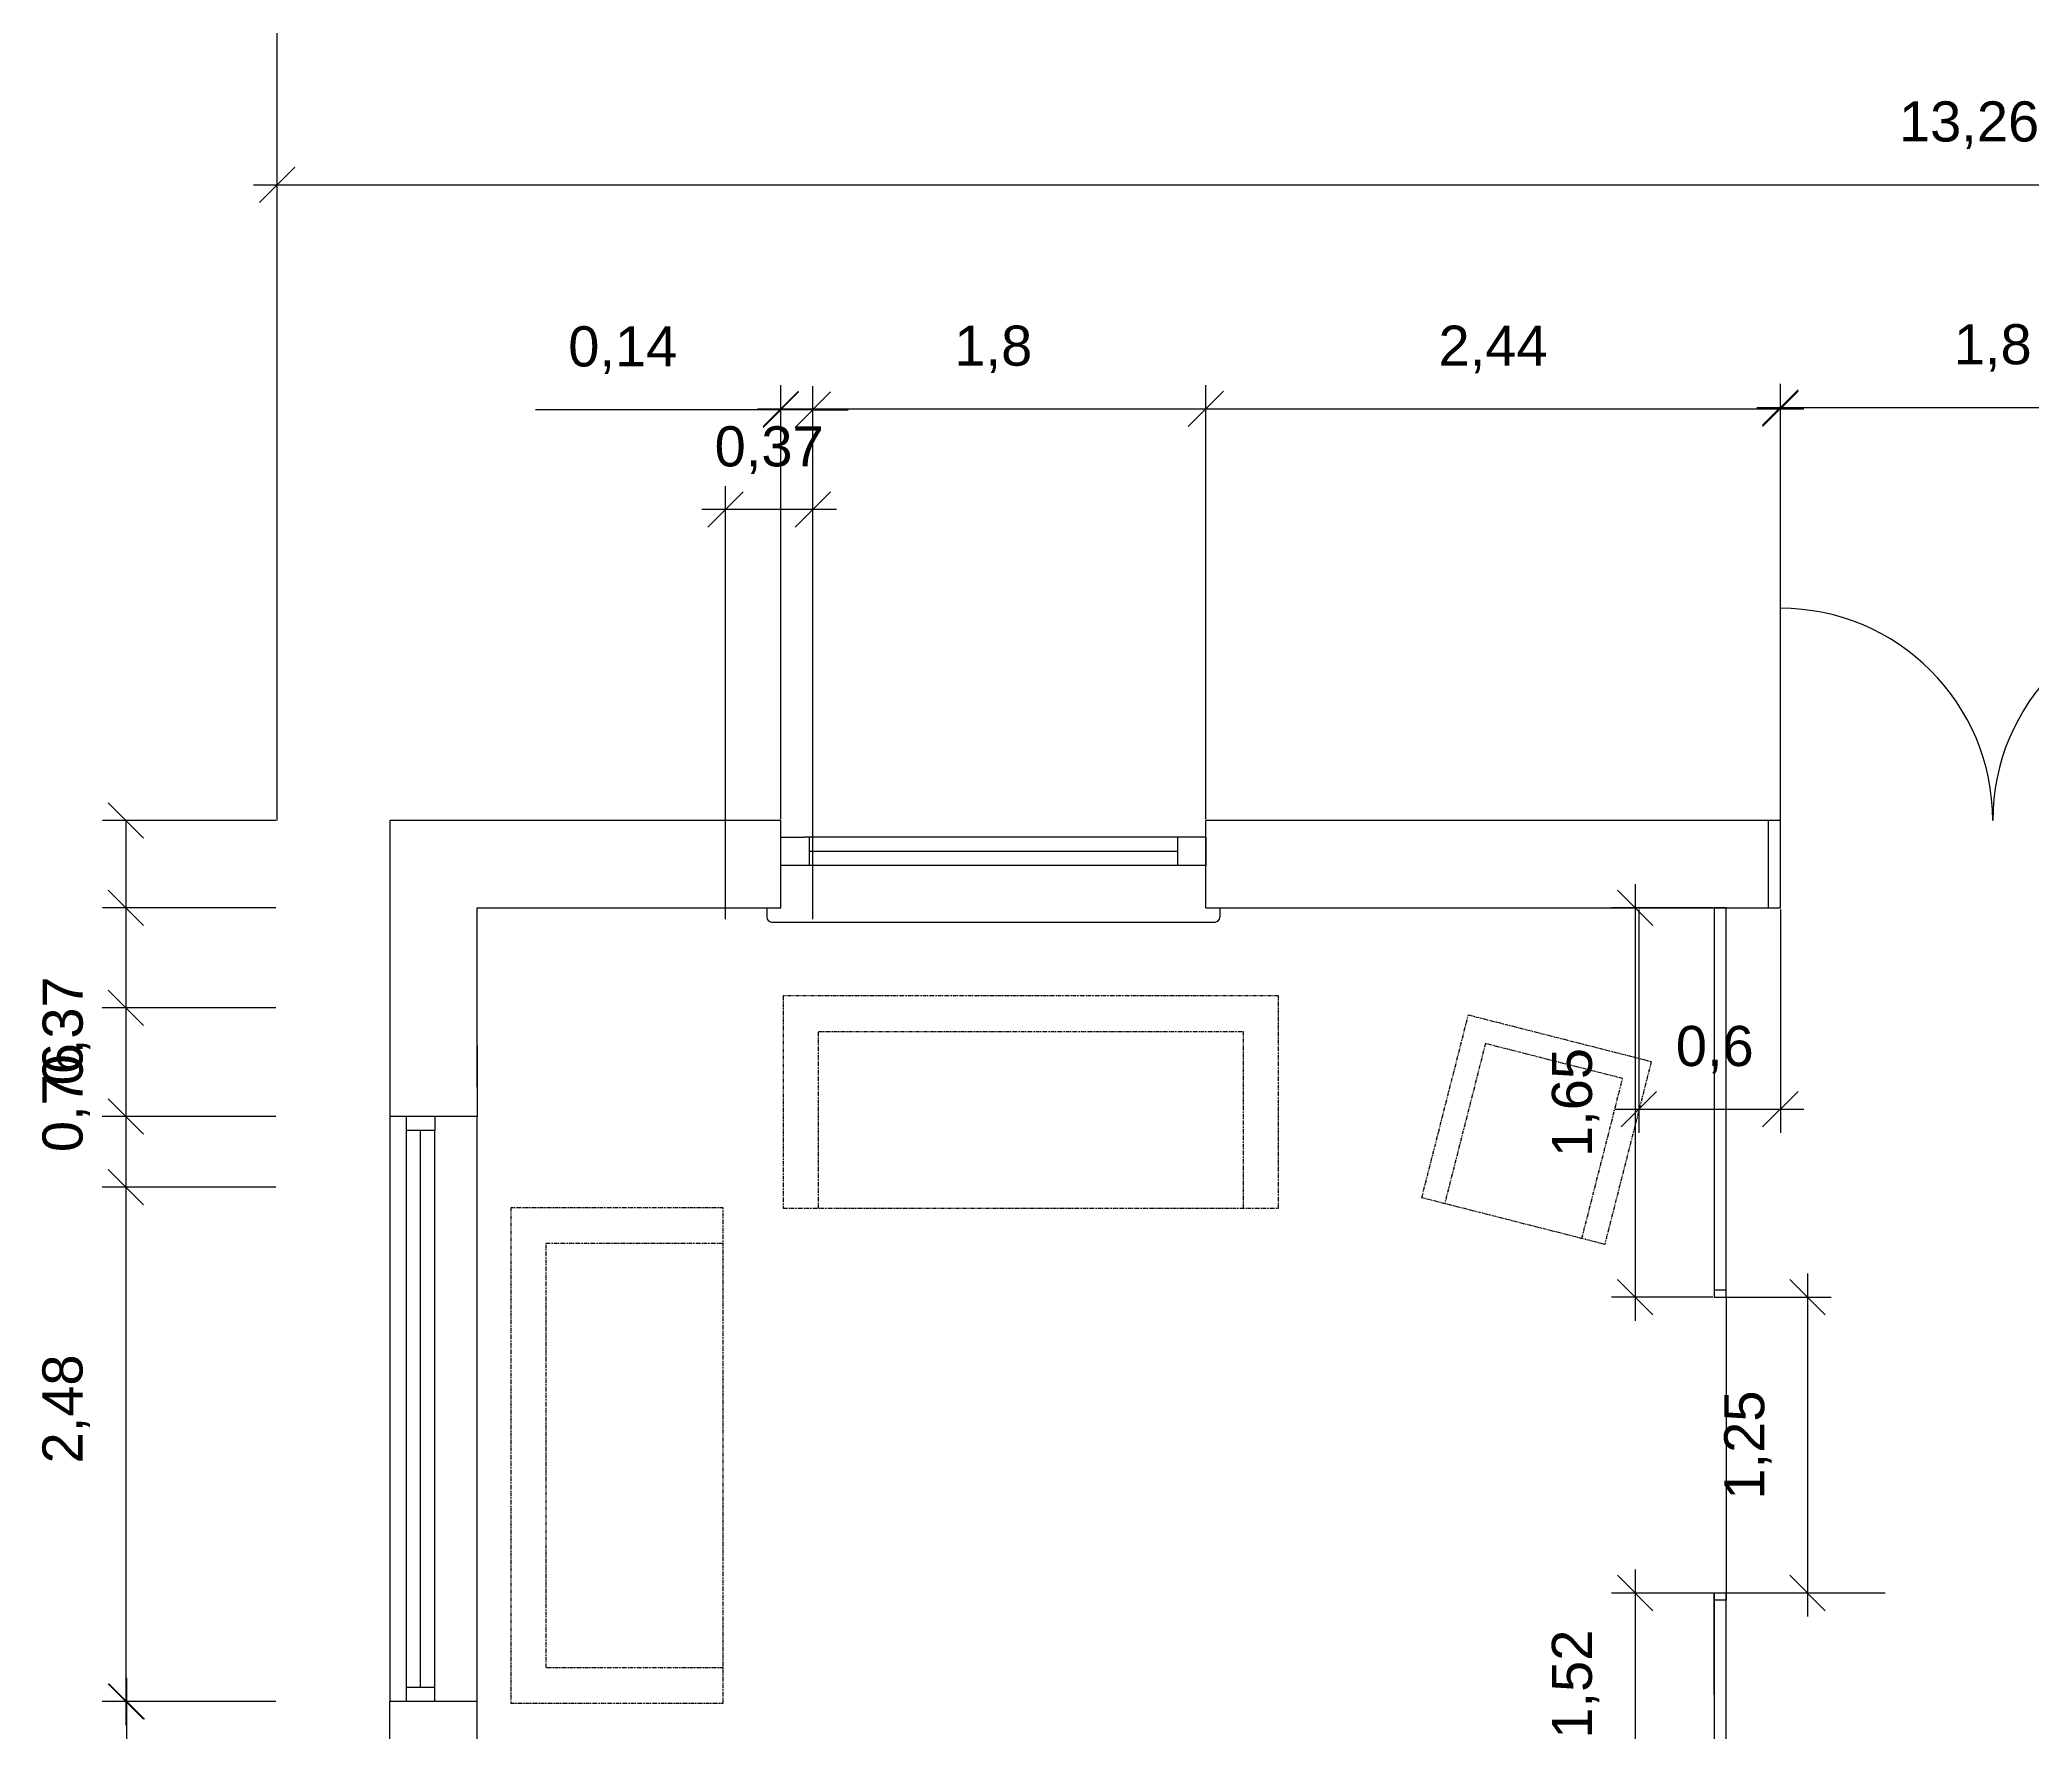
# Model space of a CAD drawing. Header units: millimetres. Extents: x -50011 to 90899, y -58634 to 500399.
# Drawn here: x 2393 to 10836, y 85954 to 93128 of the extents above; entities that cross this region are included whole.
import ezdxf

# ---------------------------------------------------------------- set-up
doc = ezdxf.new("R2010")
doc.units = ezdxf.units.MM
doc.linetypes.add('PHANTOM2', pattern=[31.75, 15.875, -3.175, 3.175, -3.175, 3.175, -3.175])
doc.layers.get('0').update_dxf_attribs({"color": 1})
for name, color, linetype in [('Grundritningar', 1, 'Continuous'), ('Mått', 4, 'Continuous'), ('Möbler', 4, 'PHANTOM2'), ('Rumsavdelare', 3, 'FENCELINE1')]:
    doc.layers.add(name, color=color, linetype=linetype)
doc.styles.get("Standard").update_dxf_attribs({"font": 'Arial.ttf', "height": 170})
doc.linetypes.add('FENCELINE1', pattern='A,6.35,-2.54,[133,ltypeshp.shx,S=2.54,R=0,X=-2.54,Y=0],-2.54,25.4', length=36.83)
doc.dimstyles.new('Egen dimension', dxfattribs={"dimscale": 10, "dimtxt": 2.5, "dimasz": 15, "dimexe": 10, "dimexo": 0.625, "dimgap": 15, "dimtad": 1, "dimlfac": 0.001, "dimtxsty": 'Standard', "dimblk": 'OBLIQUE', "dimblk1": 'OBLIQUE', "dimblk2": 'OBLIQUE', "dimcen": 20, "dimdle": 10, "dimadec": 0, "dimazin": 0, "dimtfac": 1, "dimtmove": 0, "dimatfit": 3, "dimldrblk": 'OPEN90', "dimfxl": 1, "dimarcsym": 0})
doc.dimstyles.new('ISO-25', dxfattribs={"dimscale": 10, "dimtxt": 2.5, "dimasz": 15, "dimexe": 10, "dimexo": 0.625, "dimgap": 15, "dimtad": 1, "dimlfac": 0.001, "dimtxsty": 'Standard', "dimblk": 'OBLIQUE', "dimblk1": 'OBLIQUE', "dimblk2": 'OBLIQUE', "dimcen": 20, "dimdle": 10, "dimadec": 0, "dimazin": 0, "dimtfac": 1, "dimtmove": 0, "dimatfit": 3, "dimldrblk": 'OPEN90', "dimfxl": 1, "dimarcsym": 0})

# ---------------------------------------------------------------- blocks, each defined once
blk = doc.blocks.new('_Oblique')
at = {"color": 0, "linetype": 'ByBlock', "lineweight": -2}
blk.add_line((-0.5, -0.5), (0.5, 0.5), dxfattribs=at)
blk = doc.blocks.new('*D436')
at = {"layer": 'Defpoints', "color": 0, "transparency": 16777216}
for p in [(5298.2, 91136.3), (5298.2, 89393.9), (5668.2, 89393.9)]:
    blk.add_point(p, dxfattribs=at)
at = {"layer": 'Mått', "color": 0, "lineweight": -2, "transparency": 16777216}
for p, q in [((5298.2, 89400.2), (5298.2, 91236.3)), ((5668.2, 89400.2), (5668.2, 91236.3)), ((5768.2, 91136.3), (5198.2, 91136.3))]:
    blk.add_line(p, q, dxfattribs=at)
at = {"layer": 'Mått', "color": 0, "lineweight": -2, "transparency": 16777216, "xscale": 150, "yscale": 150, "zscale": 150, "rotation": 180}
blk.add_blockref('_Oblique', (5298.2, 91136.3), dxfattribs=at)
at = {"layer": 'Mått', "color": 0, "lineweight": -2, "transparency": 16777216, "xscale": 150, "yscale": 150, "zscale": 150}
blk.add_blockref('_Oblique', (5668.2, 91136.3), dxfattribs=at)
at = {"layer": 'Mått', "color": 0, "transparency": 16777216, "insert": (5483.2, 91388.7), "char_height": 170, "attachment_point": 5}
blk.add_mtext('0,37', dxfattribs=at)
blk = doc.blocks.new('_Open90')
at = {"color": 0, "linetype": 'ByBlock', "lineweight": -2}
for p, q in [((0, 0), (-1, 0)), ((-0.5, 0.5), (0, 0)), ((0, 0), (-0.5, -0.5))]:
    blk.add_line(p, q, dxfattribs=at)
blk = doc.blocks.new('*D461')
at = {"layer": 'Defpoints', "color": 0, "transparency": 16777216}
for p in [(5533.2, 91560), (5533.2, 89818.2), (5668.5, 89393.9)]:
    blk.add_point(p, dxfattribs=at)
at = {"layer": 'Mått', "color": 0, "lineweight": -2, "transparency": 16777216}
for p, q in [((5533.2, 89824.4), (5533.2, 91660)), ((5668.5, 89400.2), (5668.5, 91660)), ((5533.2, 91560), (4492.6, 91560)), ((5668.5, 91560), (5533.2, 91560)), ((5668.5, 91560), (5818.5, 91560))]:
    blk.add_line(p, q, dxfattribs=at)
at = {"layer": 'Mått', "color": 0, "lineweight": -2, "transparency": 16777216, "xscale": 150, "yscale": 150, "zscale": 150}
blk.add_blockref('_Oblique', (5533.2, 91560), dxfattribs=at)
at = {"layer": 'Mått', "color": 0, "lineweight": -2, "transparency": 16777216, "xscale": 150, "yscale": 150, "zscale": 150, "rotation": 180}
blk.add_blockref('_Oblique', (5668.5, 91560), dxfattribs=at)
at = {"layer": 'Mått', "color": 0, "transparency": 16777216, "insert": (4862.9, 91812.4), "char_height": 170, "attachment_point": 5}
blk.add_mtext('0,14', dxfattribs=at)
blk = doc.blocks.new('*D462')
at = {"layer": 'Defpoints', "color": 0, "transparency": 16777216}
for p in [(7333.2, 91563.2), (5533.2, 89818.2), (7333.2, 89818.2)]:
    blk.add_point(p, dxfattribs=at)
at = {"layer": 'Mått', "color": 0, "lineweight": -2, "transparency": 16777216}
for p, q in [((5533.2, 89824.4), (5533.2, 91663.2)), ((7333.2, 89824.4), (7333.2, 91663.2)), ((5433.2, 91563.2), (7433.2, 91563.2))]:
    blk.add_line(p, q, dxfattribs=at)
at = {"layer": 'Mått', "color": 0, "lineweight": -2, "transparency": 16777216, "xscale": 150, "yscale": 150, "zscale": 150, "rotation": 180}
blk.add_blockref('_Oblique', (5533.2, 91563.2), dxfattribs=at)
at = {"layer": 'Mått', "color": 0, "lineweight": -2, "transparency": 16777216, "xscale": 150, "yscale": 150, "zscale": 150}
blk.add_blockref('_Oblique', (7333.2, 91563.2), dxfattribs=at)
at = {"layer": 'Mått', "color": 0, "transparency": 16777216, "insert": (6433.2, 91815.6), "char_height": 170, "attachment_point": 5}
blk.add_mtext('1,8', dxfattribs=at)
blk = doc.blocks.new('*D463')
at = {"layer": 'Defpoints', "color": 0, "transparency": 16777216}
for p in [(9768.5, 91563), (7333.2, 89818.2), (9768.5, 89818.2)]:
    blk.add_point(p, dxfattribs=at)
at = {"layer": 'Mått', "color": 0, "lineweight": -2, "transparency": 16777216}
for p, q in [((7333.2, 89824.4), (7333.2, 91663)), ((9768.5, 89824.4), (9768.5, 91663)), ((7233.2, 91563), (9868.5, 91563))]:
    blk.add_line(p, q, dxfattribs=at)
at = {"layer": 'Mått', "color": 0, "lineweight": -2, "transparency": 16777216, "xscale": 150, "yscale": 150, "zscale": 150, "rotation": 180}
blk.add_blockref('_Oblique', (7333.2, 91563), dxfattribs=at)
at = {"layer": 'Mått', "color": 0, "lineweight": -2, "transparency": 16777216, "xscale": 150, "yscale": 150, "zscale": 150}
blk.add_blockref('_Oblique', (9768.5, 91563), dxfattribs=at)
at = {"layer": 'Mått', "color": 0, "transparency": 16777216, "insert": (8550.9, 91815.4), "char_height": 170, "attachment_point": 5}
blk.add_mtext('2,44', dxfattribs=at)
blk = doc.blocks.new('*D464')
at = {"layer": 'Defpoints', "color": 0, "transparency": 16777216}
for p in [(11568.5, 91569.1), (9768.5, 89818.2), (11568.5, 89818.2)]:
    blk.add_point(p, dxfattribs=at)
at = {"layer": 'Mått', "color": 0, "lineweight": -2, "transparency": 16777216}
for p, q in [((9768.5, 89824.4), (9768.5, 91669.1)), ((11568.5, 89824.4), (11568.5, 91669.1)), ((9668.5, 91569.1), (11668.5, 91569.1))]:
    blk.add_line(p, q, dxfattribs=at)
at = {"layer": 'Mått', "color": 0, "lineweight": -2, "transparency": 16777216, "xscale": 150, "yscale": 150, "zscale": 150, "rotation": 180}
blk.add_blockref('_Oblique', (9768.5, 91569.1), dxfattribs=at)
at = {"layer": 'Mått', "color": 0, "lineweight": -2, "transparency": 16777216, "xscale": 150, "yscale": 150, "zscale": 150}
blk.add_blockref('_Oblique', (11568.5, 91569.1), dxfattribs=at)
at = {"layer": 'Mått', "color": 0, "transparency": 16777216, "insert": (10668.5, 91821.5), "char_height": 170, "attachment_point": 5}
blk.add_mtext('1,8', dxfattribs=at)
blk = doc.blocks.new('*D437')
at = {"layer": 'Defpoints', "color": 0, "transparency": 16777216}
for p in [(2757.4, 89818.2), (3398.2, 89818.2), (3398.2, 89448.2)]:
    blk.add_point(p, dxfattribs=at)
at = {"layer": 'Mått', "color": 0, "lineweight": -2, "transparency": 16777216}
for p, q in [((3392, 89818.2), (2657.4, 89818.2)), ((2757.4, 89818.2), (2757.4, 89348.2)), ((3392, 89448.2), (2657.4, 89448.2)), ((2757.4, 89448.2), (2757.4, 88555.2))]:
    blk.add_line(p, q, dxfattribs=at)
at = {"layer": 'Mått', "color": 0, "lineweight": -2, "transparency": 16777216, "xscale": 150, "yscale": 150, "zscale": 150}
for p, rotation in [((2757.4, 89818.2), 90), ((2757.4, 89448.2), 270)]:
    blk.add_blockref('_Oblique', p, dxfattribs=dict(at, rotation=rotation))
at = {"layer": 'Mått', "color": 0, "transparency": 16777216, "insert": (2505, 88926.7), "char_height": 170, "attachment_point": 5, "rotation": 90}
blk.add_mtext('0,37', dxfattribs=at)
blk = doc.blocks.new('*D471')
at = {"layer": 'Defpoints', "color": 0, "transparency": 16777216}
for p in [(9488.2, 89448.2), (9153.4, 87798.1), (9488.2, 87798.1)]:
    blk.add_point(p, dxfattribs=at)
at = {"layer": 'Mått', "color": 0, "lineweight": -2, "transparency": 16777216}
for p, q in [((9153.4, 89548.2), (9153.4, 87698.1)), ((9482, 89448.2), (9053.4, 89448.2)), ((9482, 87798.1), (9053.4, 87798.1))]:
    blk.add_line(p, q, dxfattribs=at)
at = {"layer": 'Mått', "color": 0, "lineweight": -2, "transparency": 16777216, "xscale": 150, "yscale": 150, "zscale": 150}
for p, rotation in [((9153.4, 89448.2), 90), ((9153.4, 87798.1), 270)]:
    blk.add_blockref('_Oblique', p, dxfattribs=dict(at, rotation=rotation))
at = {"layer": 'Mått', "color": 0, "transparency": 16777216, "insert": (8901, 88623.1), "char_height": 170, "attachment_point": 5, "rotation": 90}
blk.add_mtext('1,65', dxfattribs=at)
blk = doc.blocks.new('*D472')
at = {"layer": 'Defpoints', "color": 0, "transparency": 16777216}
for p in [(9488.2, 87798.1), (9883.6, 86543.8), (10218.5, 86543.8)]:
    blk.add_point(p, dxfattribs=at)
at = {"layer": 'Mått', "color": 0, "lineweight": -2, "transparency": 16777216}
for p, q in [((9883.6, 87898.1), (9883.6, 86443.8)), ((9494.5, 87798.1), (9983.6, 87798.1)), ((10212.2, 86543.8), (9783.6, 86543.8))]:
    blk.add_line(p, q, dxfattribs=at)
at = {"layer": 'Mått', "color": 0, "lineweight": -2, "transparency": 16777216, "xscale": 150, "yscale": 150, "zscale": 150}
for p, rotation in [((9883.6, 87798.1), 90), ((9883.6, 86543.8), 270)]:
    blk.add_blockref('_Oblique', p, dxfattribs=dict(at, rotation=rotation))
at = {"layer": 'Mått', "color": 0, "transparency": 16777216, "insert": (9631.2, 87170.9), "char_height": 170, "attachment_point": 5, "rotation": 90}
blk.add_mtext('1,25', dxfattribs=at)
blk = doc.blocks.new('*D473')
at = {"layer": 'Defpoints', "color": 0, "transparency": 16777216}
for p in [(10218.5, 86543.8), (9153.3, 85023.9), (9488.2, 85023.9)]:
    blk.add_point(p, dxfattribs=at)
at = {"layer": 'Mått', "color": 0, "lineweight": -2, "transparency": 16777216}
for p, q in [((9153.3, 86643.8), (9153.3, 84923.9)), ((10212.2, 86543.8), (9053.3, 86543.8)), ((9482, 85023.9), (9053.3, 85023.9))]:
    blk.add_line(p, q, dxfattribs=at)
at = {"layer": 'Mått', "color": 0, "lineweight": -2, "transparency": 16777216, "xscale": 150, "yscale": 150, "zscale": 150}
for p, rotation in [((9153.3, 86543.8), 90), ((9153.3, 85023.9), 270)]:
    blk.add_blockref('_Oblique', p, dxfattribs=dict(at, rotation=rotation))
at = {"layer": 'Mått', "color": 0, "transparency": 16777216, "insert": (8900.9, 86157.4), "char_height": 170, "attachment_point": 5, "rotation": 90}
blk.add_mtext('1,52', dxfattribs=at)
blk = doc.blocks.new('*D438')
at = {"layer": 'Defpoints', "color": 0, "transparency": 16777216}
for p in [(9168.5, 89448.2), (9768.5, 89448.2), (9768.5, 88594.5)]:
    blk.add_point(p, dxfattribs=at)
at = {"layer": 'Mått', "color": 0, "lineweight": -2, "transparency": 16777216}
for p, q in [((9168.5, 89441.9), (9168.5, 88494.5)), ((9768.5, 89441.9), (9768.5, 88494.5)), ((9068.5, 88594.5), (9868.5, 88594.5))]:
    blk.add_line(p, q, dxfattribs=at)
at = {"layer": 'Mått', "color": 0, "lineweight": -2, "transparency": 16777216, "xscale": 150, "yscale": 150, "zscale": 150, "rotation": 180}
blk.add_blockref('_Oblique', (9168.5, 88594.5), dxfattribs=at)
at = {"layer": 'Mått', "color": 0, "lineweight": -2, "transparency": 16777216, "xscale": 150, "yscale": 150, "zscale": 150}
blk.add_blockref('_Oblique', (9768.5, 88594.5), dxfattribs=at)
at = {"layer": 'Mått', "color": 0, "transparency": 16777216, "insert": (9490.6, 88846.9), "char_height": 170, "attachment_point": 5}
blk.add_mtext('0,6', dxfattribs=at)
blk = doc.blocks.new('*D440')
at = {"layer": 'Defpoints', "color": 0, "transparency": 16777216}
for p in [(16658.2, 92513.6), (3398.2, 89818.2), (16658.2, 89818.2)]:
    blk.add_point(p, dxfattribs=at)
at = {"layer": 'Mått', "color": 0, "lineweight": -2, "transparency": 16777216}
for p, q in [((3398.2, 89824.4), (3398.2, 92613.6)), ((16658.2, 89824.4), (16658.2, 92613.6)), ((3298.2, 92513.6), (16758.2, 92513.6))]:
    blk.add_line(p, q, dxfattribs=at)
at = {"layer": 'Mått', "color": 0, "lineweight": -2, "transparency": 16777216, "xscale": 150, "yscale": 150, "zscale": 150, "rotation": 180}
blk.add_blockref('_Oblique', (3398.2, 92513.6), dxfattribs=at)
at = {"layer": 'Mått', "color": 0, "lineweight": -2, "transparency": 16777216, "xscale": 150, "yscale": 150, "zscale": 150}
blk.add_blockref('_Oblique', (16658.2, 92513.6), dxfattribs=at)
at = {"layer": 'Mått', "color": 0, "transparency": 16777216, "insert": (10568.2, 92766), "char_height": 170, "attachment_point": 5}
blk.add_mtext('13,26', dxfattribs=at)
blk = doc.blocks.new('*D432')
at = {"layer": 'Defpoints', "color": 0, "ltscale": 100, "transparency": 16777216}
for p in [(3398.2, 89023.9), (2756.8, 88263.9), (3398.2, 88263.9)]:
    blk.add_point(p, dxfattribs=at)
at = {"layer": 'Mått', "color": 0, "lineweight": -2, "ltscale": 100, "transparency": 16777216}
for p, q in [((2756.8, 89123.9), (2756.8, 88163.9)), ((3392, 89023.9), (2656.8, 89023.9)), ((3392, 88263.9), (2656.8, 88263.9))]:
    blk.add_line(p, q, dxfattribs=at)
at = {"layer": 'Mått', "color": 0, "lineweight": -2, "ltscale": 100, "transparency": 16777216, "xscale": 150, "yscale": 150, "zscale": 150}
for p, rotation in [((2756.8, 89023.9), 90), ((2756.8, 88263.9), 270)]:
    blk.add_blockref('_Oblique', p, dxfattribs=dict(at, rotation=rotation))
at = {"layer": 'Mått', "color": 0, "ltscale": 100, "transparency": 16777216, "insert": (2504.4, 88643.9), "char_height": 170, "attachment_point": 5, "rotation": 90}
blk.add_mtext('0,76', dxfattribs=at)
blk = doc.blocks.new('*D433')
at = {"layer": 'Defpoints', "color": 0, "ltscale": 100, "transparency": 16777216}
for p in [(3398.2, 88563.9), (2756.5, 86083.9), (3398.2, 86083.9)]:
    blk.add_point(p, dxfattribs=at)
at = {"layer": 'Mått', "color": 0, "lineweight": -2, "ltscale": 100, "transparency": 16777216}
for p, q in [((2756.5, 88663.9), (2756.5, 85983.9)), ((3392, 88563.9), (2656.5, 88563.9)), ((3392, 86083.9), (2656.5, 86083.9))]:
    blk.add_line(p, q, dxfattribs=at)
at = {"layer": 'Mått', "color": 0, "lineweight": -2, "ltscale": 100, "transparency": 16777216, "xscale": 150, "yscale": 150, "zscale": 150}
for p, rotation in [((2756.5, 88563.9), 90), ((2756.5, 86083.9), 270)]:
    blk.add_blockref('_Oblique', p, dxfattribs=dict(at, rotation=rotation))
at = {"layer": 'Mått', "color": 0, "ltscale": 100, "transparency": 16777216, "insert": (2504.1, 87323.9), "char_height": 170, "attachment_point": 5, "rotation": 90}
blk.add_mtext('2,48', dxfattribs=at)
blk = doc.blocks.new('*D434')
at = {"layer": 'Defpoints', "color": 0, "ltscale": 100, "transparency": 16777216}
for p in [(3398.2, 86083.9), (2760.4, 84653.9), (3398.2, 84653.9)]:
    blk.add_point(p, dxfattribs=at)
at = {"layer": 'Mått', "color": 0, "lineweight": -2, "ltscale": 100, "transparency": 16777216}
for p, q in [((2760.4, 86183.9), (2760.4, 84553.9)), ((3392, 86083.9), (2660.4, 86083.9)), ((3392, 84653.9), (2660.4, 84653.9))]:
    blk.add_line(p, q, dxfattribs=at)
at = {"layer": 'Mått', "color": 0, "lineweight": -2, "ltscale": 100, "transparency": 16777216, "xscale": 150, "yscale": 150, "zscale": 150}
for p, rotation in [((2760.4, 86083.9), 90), ((2760.4, 84653.9), 270)]:
    blk.add_blockref('_Oblique', p, dxfattribs=dict(at, rotation=rotation))
at = {"layer": 'Mått', "color": 0, "ltscale": 100, "transparency": 16777216, "insert": (2508, 85368.9), "char_height": 170, "attachment_point": 5, "rotation": 90}
blk.add_mtext('1,43', dxfattribs=at)

msp = doc.modelspace()

# ---------------------------------------------------------------- linework, layer by layer
at = {"layer": 'Grundritningar'}
for p, q in [((9768.49, 89818.187), (9768.49, 90718.187)), ((5533.249, 89818.187), (3875.789, 89818.187)), ((5533.249, 89448.187), (5533.249, 89818.187)), ((9768.49, 89818.187), (7333.249, 89818.187)), ((7333.249, 89448.187), (7333.249, 89818.187)), ((9718.49, 89448.187), (9718.49, 89818.187)), ((9768.49, 89448.187), (9768.49, 89818.187)), ((5533.249, 89748.187), (5633.249, 89748.187)), ((7233.249, 89748.187), (5633.249, 89748.187)), ((5653.249, 89748.187), (5653.249, 89628.187)), ((5653.249, 89688.187), (7213.249, 89688.187)), ((7213.249, 89748.187), (7213.249, 89628.187)), ((7333.249, 89748.187), (7233.249, 89748.187)), ((7333.249, 89748.187), (7333.249, 89628.187)), ((7333.249, 89628.187), (5533.249, 89628.187)), ((4245.789, 88688.187), (4245.789, 89448.187)), ((4245.789, 89448.187), (5533.249, 89448.187)), ((5473.249, 89448.187), (5473.249, 89408.187)), ((7333.249, 89448.187), (9768.49, 89448.187)), ((7393.249, 89448.187), (7393.249, 89408.187)), ((9168.49, 89448.187), (9768.49, 89448.187)), ((9538.249, 89448.187), (9488.249, 89448.187)), ((9488.249, 89448.187), (9488.249, 87798.055)), ((9538.249, 87798.055), (9538.249, 89448.187)), ((5493.249, 89388.187), (7373.249, 89388.187)), ((3945.789, 88503.923), (3945.789, 88563.923)), ((3945.789, 86143.923), (3945.789, 88503.923)), ((4065.789, 88503.923), (3945.789, 88503.923)), ((4005.789, 86143.923), (4005.789, 88503.923)), ((4065.789, 88563.923), (4065.789, 88503.923)), ((4065.789, 86143.923), (4065.789, 88503.923)), ((4245.789, 86083.923), (4245.789, 88563.923)), ((9538.249, 87943.791), (9538.249, 87973.791)), ((9538.249, 87828.055), (9488.249, 87828.055)), ((9488.249, 87798.055), (9538.249, 87798.055)), ((9488.249, 86543.791), (9488.249, 85023.923)), ((9538.249, 85023.923), (9538.249, 86543.791)), ((9538.249, 86543.791), (9538.249, 86513.791)), ((9538.249, 86513.791), (9488.249, 86513.791)), ((3945.789, 86083.923), (3945.789, 86143.923)), ((4065.789, 86143.923), (3945.789, 86143.923)), ((4065.789, 86083.923), (4065.789, 86143.923)), ((9488.249, 86113.791), (9488.249, 86143.791)), ((3875.789, 84653.923), (3875.789, 86083.923)), ((4245.789, 85023.923), (4245.789, 86083.923))]:
    msp.add_line(p, q, dxfattribs=at)
at = {"layer": 'Grundritningar', "ltscale": 100}
for p, q in [((3875.789, 89818.187), (3875.789, 88388.187)), ((4245.789, 88863.923), (4245.789, 88563.923)), ((4245.789, 88563.923), (3875.789, 88563.923)), ((3875.789, 88563.923), (3875.789, 86083.923)), ((9488.249, 87973.791), (9488.249, 87943.791)), ((9538.249, 86543.791), (9488.249, 86543.791)), ((9488.249, 86143.791), (9488.249, 86543.791)), ((4245.789, 86083.923), (3875.789, 86083.923))]:
    msp.add_line(p, q, dxfattribs=at)
at = {"layer": 'Grundritningar'}
for centre, radius, start, end in [((9768.49, 89818.187), 900, 0, 90), ((11568.49, 89818.187), 900, 90, 180), ((5493.249, 89408.187), 20, 180, 270), ((7373.249, 89408.187), 20, 270, 0)]:
    msp.add_arc(centre, radius, start, end, dxfattribs=at)
at = {"layer": 'Mått', "ltscale": 100}
msp.add_line((3398.249, 89818.187), (3398.249, 109818.187), dxfattribs=at)
at = {"layer": 'Möbler'}
for p, q in [((5542.127, 89074.682), (5542.127, 88174.682)), ((7642.127, 89074.682), (5542.127, 89074.682)), ((7642.127, 88174.682), (7642.127, 89074.682)), ((8249.015, 88219.194), (8446.403, 88994.46)), ((8446.403, 88994.46), (9221.669, 88797.073)), ((5692.127, 88924.682), (7492.127, 88924.682)), ((5692.127, 88174.682), (5692.127, 88924.682)), ((7492.127, 88924.682), (7492.127, 88174.682)), ((8518.637, 88872.879), (8345.923, 88194.52)), ((9100.087, 88724.838), (8518.637, 88872.879)), ((9221.669, 88797.073), (9024.281, 88021.806)), ((8927.373, 88046.48), (9100.087, 88724.838)), ((5288.478, 88176.266), (4388.478, 88176.266)), ((4388.478, 88176.266), (4388.478, 86076.266)), ((5288.478, 86076.266), (5288.478, 88176.266)), ((5542.127, 88174.682), (7642.127, 88174.682)), ((9024.281, 88021.806), (8249.015, 88219.194)), ((4538.478, 88026.266), (5288.478, 88026.266)), ((4538.478, 86226.266), (4538.478, 88026.266)), ((9024.281, 88021.806), (8927.373, 88046.48)), ((5288.478, 86226.266), (4538.478, 86226.266)), ((4388.478, 86076.266), (5288.478, 86076.266))]:
    msp.add_line(p, q, dxfattribs=at)
at = {"layer": 'Rumsavdelare', "ltscale": 5}
msp.add_line((9538.249, 87798.055), (9538.249, 86543.791), dxfattribs=at)

# ---------------------------------------------------------------- dimensions: what is measured, and where the dimension line sits
at = {"layer": 'Mått'}
for base, p1, p2, picture, middle in [((16658.249, 92513.577), (3398.249, 89818.187), (16658.249, 89818.187), '*D440', (10568.249, 92513.577)), ((5298.249, 91136.309), (5668.249, 89393.923), (5298.249, 89393.923), '*D436', (5483.249, 91136.309)), ((9768.49, 88594.54), (9168.49, 89448.187), (9768.49, 89448.187), '*D438', (9490.606, 88594.54))]:
    dim = msp.add_linear_dim(base=base, p1=p1, p2=p2, dimstyle='ISO-25', dxfattribs=at)
    dim.commit()
    dim.dimension.update_dxf_attribs({"geometry": picture, "text_midpoint": middle, "dimtype": 160})
for base, p1, p2, picture, middle in [((5533.249, 91559.989), (5668.498, 89393.923), (5533.249, 89818.187), '*D461', (4862.921, 91812.384)), ((7333.249, 91563.204), (5533.249, 89818.187), (7333.249, 89818.187), '*D462', (6433.249, 91815.599)), ((9768.49, 91563.022), (7333.249, 89818.187), (9768.49, 89818.187), '*D463', (8550.869, 91815.416)), ((11568.49, 91569.132), (9768.49, 89818.187), (11568.49, 89818.187), '*D464', (10668.49, 91821.527))]:
    dim = msp.add_linear_dim(base=base, p1=p1, p2=p2, dimstyle='ISO-25', dxfattribs=at)
    dim.commit()
    dim.dimension.update_dxf_attribs({"geometry": picture, "text_midpoint": middle})
for base, p1, p2, picture, middle in [((2757.433, 89818.187), (3398.249, 89448.187), (3398.249, 89818.187), '*D437', (2757.433, 88926.7)), ((9153.314, 85023.923), (10218.49, 86543.791), (9488.249, 85023.923), '*D473', (9153.314, 86157.404))]:
    dim = msp.add_linear_dim(base=base, p1=p1, p2=p2, angle=90, dimstyle='ISO-25', dxfattribs=at)
    dim.commit()
    dim.dimension.update_dxf_attribs({"geometry": picture, "text_midpoint": middle, "dimtype": 160})
for base, p1, p2, picture, middle in [((9153.369, 87798.055), (9488.249, 89448.187), (9488.249, 87798.055), '*D471', (8900.975, 88623.121)), ((9883.61, 86543.791), (9488.249, 87798.055), (10218.49, 86543.791), '*D472', (9631.216, 87170.923))]:
    dim = msp.add_linear_dim(base=base, p1=p1, p2=p2, angle=90, dimstyle='ISO-25', dxfattribs=at)
    dim.commit()
    dim.dimension.update_dxf_attribs({"geometry": picture, "text_midpoint": middle})
at = {"layer": 'Mått', "ltscale": 100}
for base, p1, p2, picture, middle in [((2756.841, 88263.923), (3398.249, 89023.923), (3398.249, 88263.923), '*D432', (2504.447, 88643.923)), ((2756.472, 86083.923), (3398.249, 88563.923), (3398.249, 86083.923), '*D433', (2504.078, 87323.923)), ((2760.387, 84653.923), (3398.249, 86083.923), (3398.249, 84653.923), '*D434', (2507.993, 85368.923))]:
    dim = msp.add_linear_dim(base=base, p1=p1, p2=p2, angle=90, dimstyle='Egen dimension', dxfattribs=at)
    dim.commit()
    dim.dimension.update_dxf_attribs({"geometry": picture, "text_midpoint": middle})

doc.saveas('drawing.dxf')
